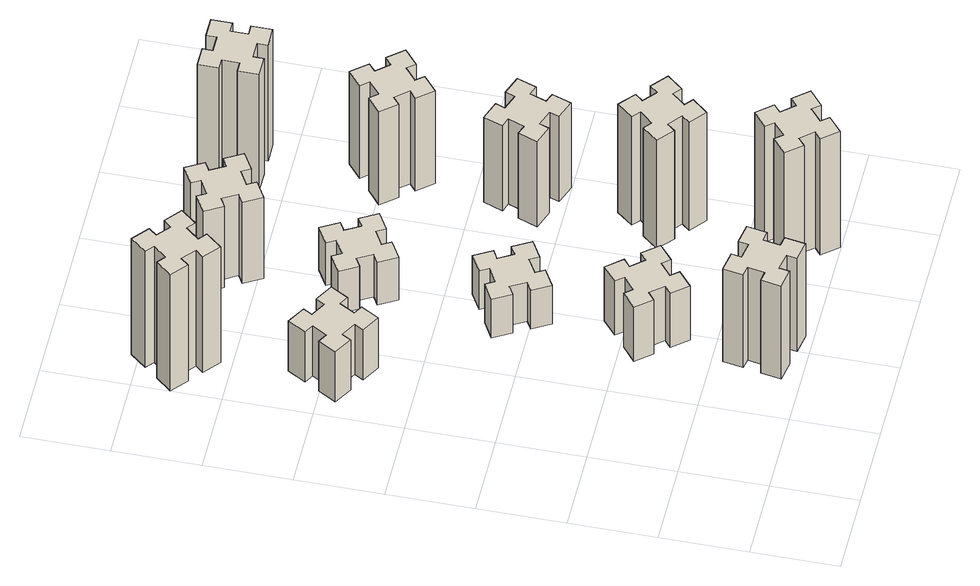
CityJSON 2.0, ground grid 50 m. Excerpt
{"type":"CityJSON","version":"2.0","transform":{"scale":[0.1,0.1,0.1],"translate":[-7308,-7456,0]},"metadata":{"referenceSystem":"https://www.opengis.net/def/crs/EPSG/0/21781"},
"CityObjects":{
"building1":{"type":"Building","attributes":{"class":"1000","function":"1000","usage":"1000","yearOfConstruction":2016,"roofType":"1000","measuredHeight":72,"storeysAboveGround":30,"storeysBelowGround":0},"geometry":[{"type":"Solid","lod":"1","boundaries":[[[[0,1,2,3,4,5,6,7,8,9,10,11,12,13,14,15,16,17,18,19]],[[17,16,20,21]],[[16,15,22,20]],[[15,14,23,22]],[[14,13,24,23]],[[13,12,25,24]],[[12,11,26,25]],[[11,10,27,26]],[[10,9,28,27]],[[9,8,29,28]],[[8,7,30,29]],[[7,6,31,30]],[[6,5,32,31]],[[5,4,33,32]],[[4,3,34,33]],[[3,2,35,34]],[[2,1,36,35]],[[1,0,37,36]],[[0,19,38,37]],[[19,18,39,38]],[[18,17,21,39]],[[24,25,26,27,28,29,30,31,32,33,34,35,36,37,38,39,21,20,22,23]]]]}]},
"building2":{"type":"Building","attributes":{"class":"1000","function":"1000","usage":"1000","yearOfConstruction":2016,"roofType":"1000","measuredHeight":39,"storeysAboveGround":30,"storeysBelowGround":0},"geometry":[{"type":"Solid","lod":"1","boundaries":[[[[40,41,42,43,44,45,46,47,48,49,50,51,52,53,54,55,56,57,58,59]],[[57,56,60,61]],[[56,55,62,60]],[[55,54,63,62]],[[54,53,64,63]],[[53,52,65,64]],[[52,51,66,65]],[[51,50,67,66]],[[50,49,68,67]],[[49,48,69,68]],[[48,47,70,69]],[[47,46,71,70]],[[46,45,72,71]],[[45,44,73,72]],[[44,43,74,73]],[[43,42,75,74]],[[42,41,76,75]],[[41,40,77,76]],[[40,59,78,77]],[[59,58,79,78]],[[58,57,61,79]],[[64,65,66,67,68,69,70,71,72,73,74,75,76,77,78,79,61,60,62,63]]]]}]},
"building3":{"type":"Building","attributes":{"class":"1000","function":"1000","usage":"1000","yearOfConstruction":2016,"roofType":"1000","measuredHeight":90,"storeysAboveGround":30,"storeysBelowGround":0},"geometry":[{"type":"Solid","lod":"1","boundaries":[[[[80,81,82,83,84,85,86,87,88,89,90,91,92,93,94,95,96,97,98,99]],[[97,96,100,101]],[[96,95,102,100]],[[95,94,103,102]],[[94,93,104,103]],[[93,92,105,104]],[[92,91,106,105]],[[91,90,107,106]],[[90,89,108,107]],[[89,88,109,108]],[[88,87,110,109]],[[87,86,111,110]],[[86,85,112,111]],[[85,84,113,112]],[[84,83,114,113]],[[83,82,115,114]],[[82,81,116,115]],[[81,80,117,116]],[[80,99,118,117]],[[99,98,119,118]],[[98,97,101,119]],[[104,105,106,107,108,109,110,111,112,113,114,115,116,117,118,119,101,100,102,103]]]]}]},
"building4":{"type":"Building","attributes":{"class":"1000","function":"1000","usage":"1000","yearOfConstruction":2016,"roofType":"1000","measuredHeight":42,"storeysAboveGround":30,"storeysBelowGround":0},"geometry":[{"type":"Solid","lod":"1","boundaries":[[[[120,121,122,123,124,125,126,127,128,129,130,131,132,133,134,135,136,137,138,139]],[[137,136,140,141]],[[136,135,142,140]],[[135,134,143,142]],[[134,133,144,143]],[[133,132,145,144]],[[132,131,146,145]],[[131,130,147,146]],[[130,129,148,147]],[[129,128,149,148]],[[128,127,150,149]],[[127,126,151,150]],[[126,125,152,151]],[[125,124,153,152]],[[124,123,154,153]],[[123,122,155,154]],[[122,121,156,155]],[[121,120,157,156]],[[120,139,158,157]],[[139,138,159,158]],[[138,137,141,159]],[[144,145,146,147,148,149,150,151,152,153,154,155,156,157,158,159,141,140,142,143]]]]}]},
"building5":{"type":"Building","attributes":{"class":"1000","function":"1000","usage":"1000","yearOfConstruction":2016,"roofType":"1000","measuredHeight":30,"storeysAboveGround":30,"storeysBelowGround":0},"geometry":[{"type":"Solid","lod":"1","boundaries":[[[[160,161,162,163,164,165,166,167,168,169,170,171,172,173,174,175,176,177,178,179]],[[177,176,180,181]],[[176,175,182,180]],[[175,174,183,182]],[[174,173,184,183]],[[173,172,185,184]],[[172,171,186,185]],[[171,170,187,186]],[[170,169,188,187]],[[169,168,189,188]],[[168,167,190,189]],[[167,166,191,190]],[[166,165,192,191]],[[165,164,193,192]],[[164,163,194,193]],[[163,162,195,194]],[[162,161,196,195]],[[161,160,197,196]],[[160,179,198,197]],[[179,178,199,198]],[[178,177,181,199]],[[184,185,186,187,188,189,190,191,192,193,194,195,196,197,198,199,181,180,182,183]]]]}]},
"building6":{"type":"Building","attributes":{"class":"1000","function":"1000","usage":"1000","yearOfConstruction":2016,"roofType":"1000","measuredHeight":33,"storeysAboveGround":30,"storeysBelowGround":0},"geometry":[{"type":"Solid","lod":"1","boundaries":[[[[200,201,202,203,204,205,206,207,208,209,210,211,212,213,214,215,216,217,218,219]],[[217,216,220,221]],[[216,215,222,220]],[[215,214,223,222]],[[214,213,224,223]],[[213,212,225,224]],[[212,211,226,225]],[[211,210,227,226]],[[210,209,228,227]],[[209,208,229,228]],[[208,207,230,229]],[[207,206,231,230]],[[206,205,232,231]],[[205,204,233,232]],[[204,203,234,233]],[[203,202,235,234]],[[202,201,236,235]],[[201,200,237,236]],[[200,219,238,237]],[[219,218,239,238]],[[218,217,221,239]],[[224,225,226,227,228,229,230,231,232,233,234,235,236,237,238,239,221,220,222,223]]]]}]},
"building7":{"type":"Building","attributes":{"class":"1000","function":"1000","usage":"1000","yearOfConstruction":2016,"roofType":"1000","measuredHeight":90,"storeysAboveGround":30,"storeysBelowGround":0},"geometry":[{"type":"Solid","lod":"1","boundaries":[[[[240,241,242,243,244,245,246,247,248,249,250,251,252,253,254,255,256,257,258,259]],[[257,256,260,261]],[[256,255,262,260]],[[255,254,263,262]],[[254,253,264,263]],[[253,252,265,264]],[[252,251,266,265]],[[251,250,267,266]],[[250,249,268,267]],[[249,248,269,268]],[[248,247,270,269]],[[247,246,271,270]],[[246,245,272,271]],[[245,244,273,272]],[[244,243,274,273]],[[243,242,275,274]],[[242,241,276,275]],[[241,240,277,276]],[[240,259,278,277]],[[259,258,279,278]],[[258,257,261,279]],[[264,265,266,267,268,269,270,271,272,273,274,275,276,277,278,279,261,260,262,263]]]]}]},
"building8":{"type":"Building","attributes":{"class":"1000","function":"1000","usage":"1000","yearOfConstruction":2016,"roofType":"1000","measuredHeight":63,"storeysAboveGround":30,"storeysBelowGround":0},"geometry":[{"type":"Solid","lod":"1","boundaries":[[[[280,281,282,283,284,285,286,287,288,289,290,291,292,293,294,295,296,297,298,299]],[[297,296,300,301]],[[296,295,302,300]],[[295,294,303,302]],[[294,293,304,303]],[[293,292,305,304]],[[292,291,306,305]],[[291,290,307,306]],[[290,289,308,307]],[[289,288,309,308]],[[288,287,310,309]],[[287,286,311,310]],[[286,285,312,311]],[[285,284,313,312]],[[284,283,314,313]],[[283,282,315,314]],[[282,281,316,315]],[[281,280,317,316]],[[280,299,318,317]],[[299,298,319,318]],[[298,297,301,319]],[[304,305,306,307,308,309,310,311,312,313,314,315,316,317,318,319,301,300,302,303]]]]}]},
"building9":{"type":"Building","attributes":{"class":"1000","function":"1000","usage":"1000","yearOfConstruction":2016,"roofType":"1000","measuredHeight":84,"storeysAboveGround":30,"storeysBelowGround":0},"geometry":[{"type":"Solid","lod":"1","boundaries":[[[[320,321,322,323,324,325,326,327,328,329,330,331,332,333,334,335,336,337,338,339]],[[337,336,340,341]],[[336,335,342,340]],[[335,334,343,342]],[[334,333,344,343]],[[333,332,345,344]],[[332,331,346,345]],[[331,330,347,346]],[[330,329,348,347]],[[329,328,349,348]],[[328,327,350,349]],[[327,326,351,350]],[[326,325,352,351]],[[325,324,353,352]],[[324,323,354,353]],[[323,322,355,354]],[[322,321,356,355]],[[321,320,357,356]],[[320,339,358,357]],[[339,338,359,358]],[[338,337,341,359]],[[344,345,346,347,348,349,350,351,352,353,354,355,356,357,358,359,341,340,342,343]]]]}]},
"building10":{"type":"Building","attributes":{"class":"1000","function":"1000","usage":"1000","yearOfConstruction":2016,"roofType":"1000","measuredHeight":66,"storeysAboveGround":30,"storeysBelowGround":0},"geometry":[{"type":"Solid","lod":"1","boundaries":[[[[360,361,362,363,364,365,366,367,368,369,370,371,372,373,374,375,376,377,378,379]],[[377,376,380,381]],[[376,375,382,380]],[[375,374,383,382]],[[374,373,384,383]],[[373,372,385,384]],[[372,371,386,385]],[[371,370,387,386]],[[370,369,388,387]],[[369,368,389,388]],[[368,367,390,389]],[[367,366,391,390]],[[366,365,392,391]],[[365,364,393,392]],[[364,363,394,393]],[[363,362,395,394]],[[362,361,396,395]],[[361,360,397,396]],[[360,379,398,397]],[[379,378,399,398]],[[378,377,381,399]],[[384,385,386,387,388,389,390,391,392,393,394,395,396,397,398,399,381,380,382,383]]]]}]},
"building11":{"type":"Building","attributes":{"class":"1000","function":"1000","usage":"1000","yearOfConstruction":2016,"roofType":"1000","measuredHeight":72,"storeysAboveGround":30,"storeysBelowGround":0},"geometry":[{"type":"Solid","lod":"1","boundaries":[[[[400,401,402,403,404,405,406,407,408,409,410,411,412,413,414,415,416,417,418,419]],[[417,416,420,421]],[[416,415,422,420]],[[415,414,423,422]],[[414,413,424,423]],[[413,412,425,424]],[[412,411,426,425]],[[411,410,427,426]],[[410,409,428,427]],[[409,408,429,428]],[[408,407,430,429]],[[407,406,431,430]],[[406,405,432,431]],[[405,404,433,432]],[[404,403,434,433]],[[403,402,435,434]],[[402,401,436,435]],[[401,400,437,436]],[[400,419,438,437]],[[419,418,439,438]],[[418,417,421,439]],[[424,425,426,427,428,429,430,431,432,433,434,435,436,437,438,439,421,420,422,423]]]]}]},
"building12":{"type":"Building","attributes":{"class":"1000","function":"1000","usage":"1000","yearOfConstruction":2016,"roofType":"1000","measuredHeight":90,"storeysAboveGround":30,"storeysBelowGround":0},"geometry":[{"type":"Solid","lod":"1","boundaries":[[[[440,441,442,443,444,445,446,447,448,449,450,451,452,453,454,455,456,457,458,459]],[[457,456,460,461]],[[456,455,462,460]],[[455,454,463,462]],[[454,453,464,463]],[[453,452,465,464]],[[452,451,466,465]],[[451,450,467,466]],[[450,449,468,467]],[[449,448,469,468]],[[448,447,470,469]],[[447,446,471,470]],[[446,445,472,471]],[[445,444,473,472]],[[444,443,474,473]],[[443,442,475,474]],[[442,441,476,475]],[[441,440,477,476]],[[440,459,478,477]],[[459,458,479,478]],[[458,457,461,479]],[[464,465,466,467,468,469,470,471,472,473,474,475,476,477,478,479,461,460,462,463]]]]}]}
},
"vertices":[
[886,314,0],[868,215,0],[809,226,0],[788,107,0],[907,87,0],[917,146,0],[1015,128,0],[1005,69,0],[1123,48,0],[1144,167,0],[1085,177,0],[1102,275,0],[1161,265,0],[1182,383,0],[1064,404,0],[1054,345,0],[955,362,0],[966,421,0],[847,442,0],[827,324,0],[955,362,720],[966,421,720],[1054,345,720],[1064,404,720],[1182,383,720],[1161,265,720],[1102,275,720],[1085,177,720],[1144,167,720],[1123,48,720],[1005,69,720],[1015,128,720],[917,146,720],[907,87,720],[788,107,720],[809,226,720],[868,215,720],[886,314,720],[827,324,720],[847,442,720],
[416,2367,0],[466,2454,0],[518,2424,0],[578,2528,0],[474,2588,0],[444,2536,0],[357,2586,0],[387,2638,0],[283,2698,0],[223,2594,0],[275,2564,0],[225,2477,0],[173,2507,0],[113,2403,0],[217,2343,0],[247,2395,0],[334,2345,0],[304,2293,0],[408,2233,0],[468,2337,0],[334,2345,390],[304,2293,390],[247,2395,390],[217,2343,390],[113,2403,390],[173,2507,390],[225,2477,390],[275,2564,390],[223,2594,390],[283,2698,390],[387,2638,390],[357,2586,390],[444,2536,390],[474,2588,390],[578,2528,390],[518,2424,390],[466,2454,390],[416,2367,390],[468,2337,390],[408,2233,390],
[136,3253,0],[213,3189,0],[174,3143,0],[266,3066,0],[343,3158,0],[297,3196,0],[362,3273,0],[408,3234,0],[485,3326,0],[393,3403,0],[354,3357,0],[278,3422,0],[316,3468,0],[224,3545,0],[147,3453,0],[193,3414,0],[129,3338,0],[83,3376,0],[6,3284,0],[98,3207,0],[129,3338,900],[83,3376,900],[193,3414,900],[147,3453,900],[224,3545,900],[316,3468,900],[278,3422,900],[354,3357,900],[393,3403,900],[485,3326,900],[408,3234,900],[362,3273,900],[297,3196,900],[343,3158,900],[266,3066,900],[174,3143,900],[213,3189,900],[136,3253,900],[98,3207,900],[6,3284,900],
[953,1002,0],[876,937,0],[838,983,0],[746,906,0],[823,814,0],[869,853,0],[933,776,0],[887,738,0],[964,646,0],[1056,723,0],[1018,769,0],[1094,833,0],[1133,787,0],[1225,864,0],[1148,956,0],[1102,918,0],[1037,994,0],[1083,1033,0],[1006,1125,0],[914,1048,0],[1037,994,420],[1083,1033,420],[1102,918,420],[1148,956,420],[1225,864,420],[1133,787,420],[1094,833,420],[1018,769,420],[1056,723,420],[964,646,420],[887,738,420],[933,776,420],[869,853,420],[823,814,420],[746,906,420],[838,983,420],[876,937,420],[953,1002,420],[914,1048,420],[1006,1125,420],
[865,1614,0],[915,1527,0],[863,1497,0],[923,1393,0],[1027,1453,0],[997,1505,0],[1084,1555,0],[1114,1503,0],[1218,1563,0],[1158,1667,0],[1106,1637,0],[1056,1724,0],[1108,1754,0],[1048,1858,0],[944,1798,0],[974,1746,0],[887,1696,0],[857,1748,0],[753,1688,0],[813,1584,0],[887,1696,300],[857,1748,300],[974,1746,300],[944,1798,300],[1048,1858,300],[1108,1754,300],[1056,1724,300],[1106,1637,300],[1158,1667,300],[1218,1563,300],[1114,1503,300],[1084,1555,300],[997,1505,300],[1027,1453,300],[923,1393,300],[863,1497,300],[915,1527,300],[865,1614,300],[813,1584,300],[753,1688,300],
[865,2454,0],[915,2367,0],[863,2337,0],[923,2233,0],[1027,2293,0],[997,2345,0],[1084,2395,0],[1114,2343,0],[1218,2403,0],[1158,2507,0],[1106,2477,0],[1056,2564,0],[1108,2594,0],[1048,2698,0],[944,2638,0],[974,2586,0],[887,2536,0],[857,2588,0],[753,2528,0],[813,2424,0],[887,2536,330],[857,2588,330],[974,2586,330],[944,2638,330],[1048,2698,330],[1108,2594,330],[1056,2564,330],[1106,2477,330],[1158,2507,330],[1218,2403,330],[1114,2343,330],[1084,2395,330],[997,2345,330],[1027,2293,330],[923,2233,330],[863,2337,330],[915,2367,330],[865,2454,330],[813,2424,330],[753,2528,330],
[1942,278,0],[1877,354,0],[1923,393,0],[1846,485,0],[1754,408,0],[1793,362,0],[1716,297,0],[1678,343,0],[1586,266,0],[1663,174,0],[1709,213,0],[1773,136,0],[1727,98,0],[1804,6,0],[1896,83,0],[1858,129,0],[1934,193,0],[1973,147,0],[2065,224,0],[1988,316,0],[1934,193,900],[1973,147,900],[1858,129,900],[1896,83,900],[1804,6,900],[1727,98,900],[1773,136,900],[1709,213,900],[1663,174,900],[1586,266,900],[1678,343,900],[1716,297,900],[1793,362,900],[1754,408,900],[1846,485,900],[1923,393,900],[1877,354,900],[1942,278,900],[1988,316,900],[2065,224,900],
[1106,3217,0],[1056,3304,0],[1108,3334,0],[1048,3438,0],[944,3378,0],[974,3326,0],[887,3276,0],[857,3328,0],[753,3268,0],[813,3164,0],[865,3194,0],[915,3107,0],[863,3077,0],[923,2973,0],[1027,3033,0],[997,3085,0],[1084,3135,0],[1114,3083,0],[1218,3143,0],[1158,3247,0],[1084,3135,630],[1114,3083,630],[997,3085,630],[1027,3033,630],[923,2973,630],[863,3077,630],[915,3107,630],[865,3194,630],[813,3164,630],[753,3268,630],[857,3328,630],[887,3276,630],[974,3326,630],[944,3378,630],[1048,3438,630],[1108,3334,630],[1056,3304,630],[1106,3217,630],[1158,3247,630],[1218,3143,630],
[1877,876,0],[1942,953,0],[1988,914,0],[2065,1006,0],[1973,1083,0],[1934,1037,0],[1858,1102,0],[1896,1148,0],[1804,1225,0],[1727,1133,0],[1773,1094,0],[1709,1018,0],[1663,1056,0],[1586,964,0],[1678,887,0],[1716,933,0],[1793,869,0],[1754,823,0],[1846,746,0],[1923,838,0],[1793,869,840],[1754,823,840],[1716,933,840],[1678,887,840],[1586,964,840],[1663,1056,840],[1709,1018,840],[1773,1094,840],[1727,1133,840],[1804,1225,840],[1896,1148,840],[1858,1102,840],[1934,1037,840],[1973,1083,840],[2065,1006,840],[1988,914,840],[1942,953,840],[1877,876,840],[1923,838,840],[1846,746,840],
[1910,1812,0],[1816,1846,0],[1837,1902,0],[1724,1943,0],[1683,1830,0],[1739,1810,0],[1705,1716,0],[1649,1737,0],[1607,1624,0],[1720,1583,0],[1741,1639,0],[1835,1605,0],[1814,1549,0],[1927,1507,0],[1968,1620,0],[1912,1641,0],[1946,1735,0],[2002,1714,0],[2043,1827,0],[1930,1868,0],[1946,1735,660],[2002,1714,660],[1912,1641,660],[1968,1620,660],[1927,1507,660],[1814,1549,660],[1835,1605,660],[1741,1639,660],[1720,1583,660],[1607,1624,660],[1649,1737,660],[1705,1716,660],[1739,1810,660],[1683,1830,660],[1724,1943,660],[1837,1902,660],[1816,1846,660],[1910,1812,660],[1930,1868,660],[2043,1827,660],
[1709,2433,0],[1773,2356,0],[1727,2318,0],[1804,2226,0],[1896,2303,0],[1858,2349,0],[1934,2413,0],[1973,2367,0],[2065,2444,0],[1988,2536,0],[1942,2498,0],[1877,2574,0],[1923,2613,0],[1846,2705,0],[1754,2628,0],[1793,2582,0],[1716,2517,0],[1678,2563,0],[1586,2486,0],[1663,2394,0],[1716,2517,720],[1678,2563,720],[1793,2582,720],[1754,2628,720],[1846,2705,720],[1923,2613,720],[1877,2574,720],[1942,2498,720],[1988,2536,720],[2065,2444,720],[1973,2367,720],[1934,2413,720],[1858,2349,720],[1896,2303,720],[1804,2226,720],[1727,2318,720],[1773,2356,720],[1709,2433,720],[1663,2394,720],[1586,2486,720],
[1675,3195,0],[1775,3195,0],[1775,3135,0],[1895,3135,0],[1895,3255,0],[1835,3255,0],[1835,3355,0],[1895,3355,0],[1895,3475,0],[1775,3475,0],[1775,3415,0],[1675,3415,0],[1675,3475,0],[1555,3475,0],[1555,3355,0],[1615,3355,0],[1615,3255,0],[1555,3255,0],[1555,3135,0],[1675,3135,0],[1615,3255,900],[1555,3255,900],[1615,3355,900],[1555,3355,900],[1555,3475,900],[1675,3475,900],[1675,3415,900],[1775,3415,900],[1775,3475,900],[1895,3475,900],[1895,3355,900],[1835,3355,900],[1835,3255,900],[1895,3255,900],[1895,3135,900],[1775,3135,900],[1775,3195,900],[1675,3195,900],[1675,3135,900],[1555,3135,900]
]}
